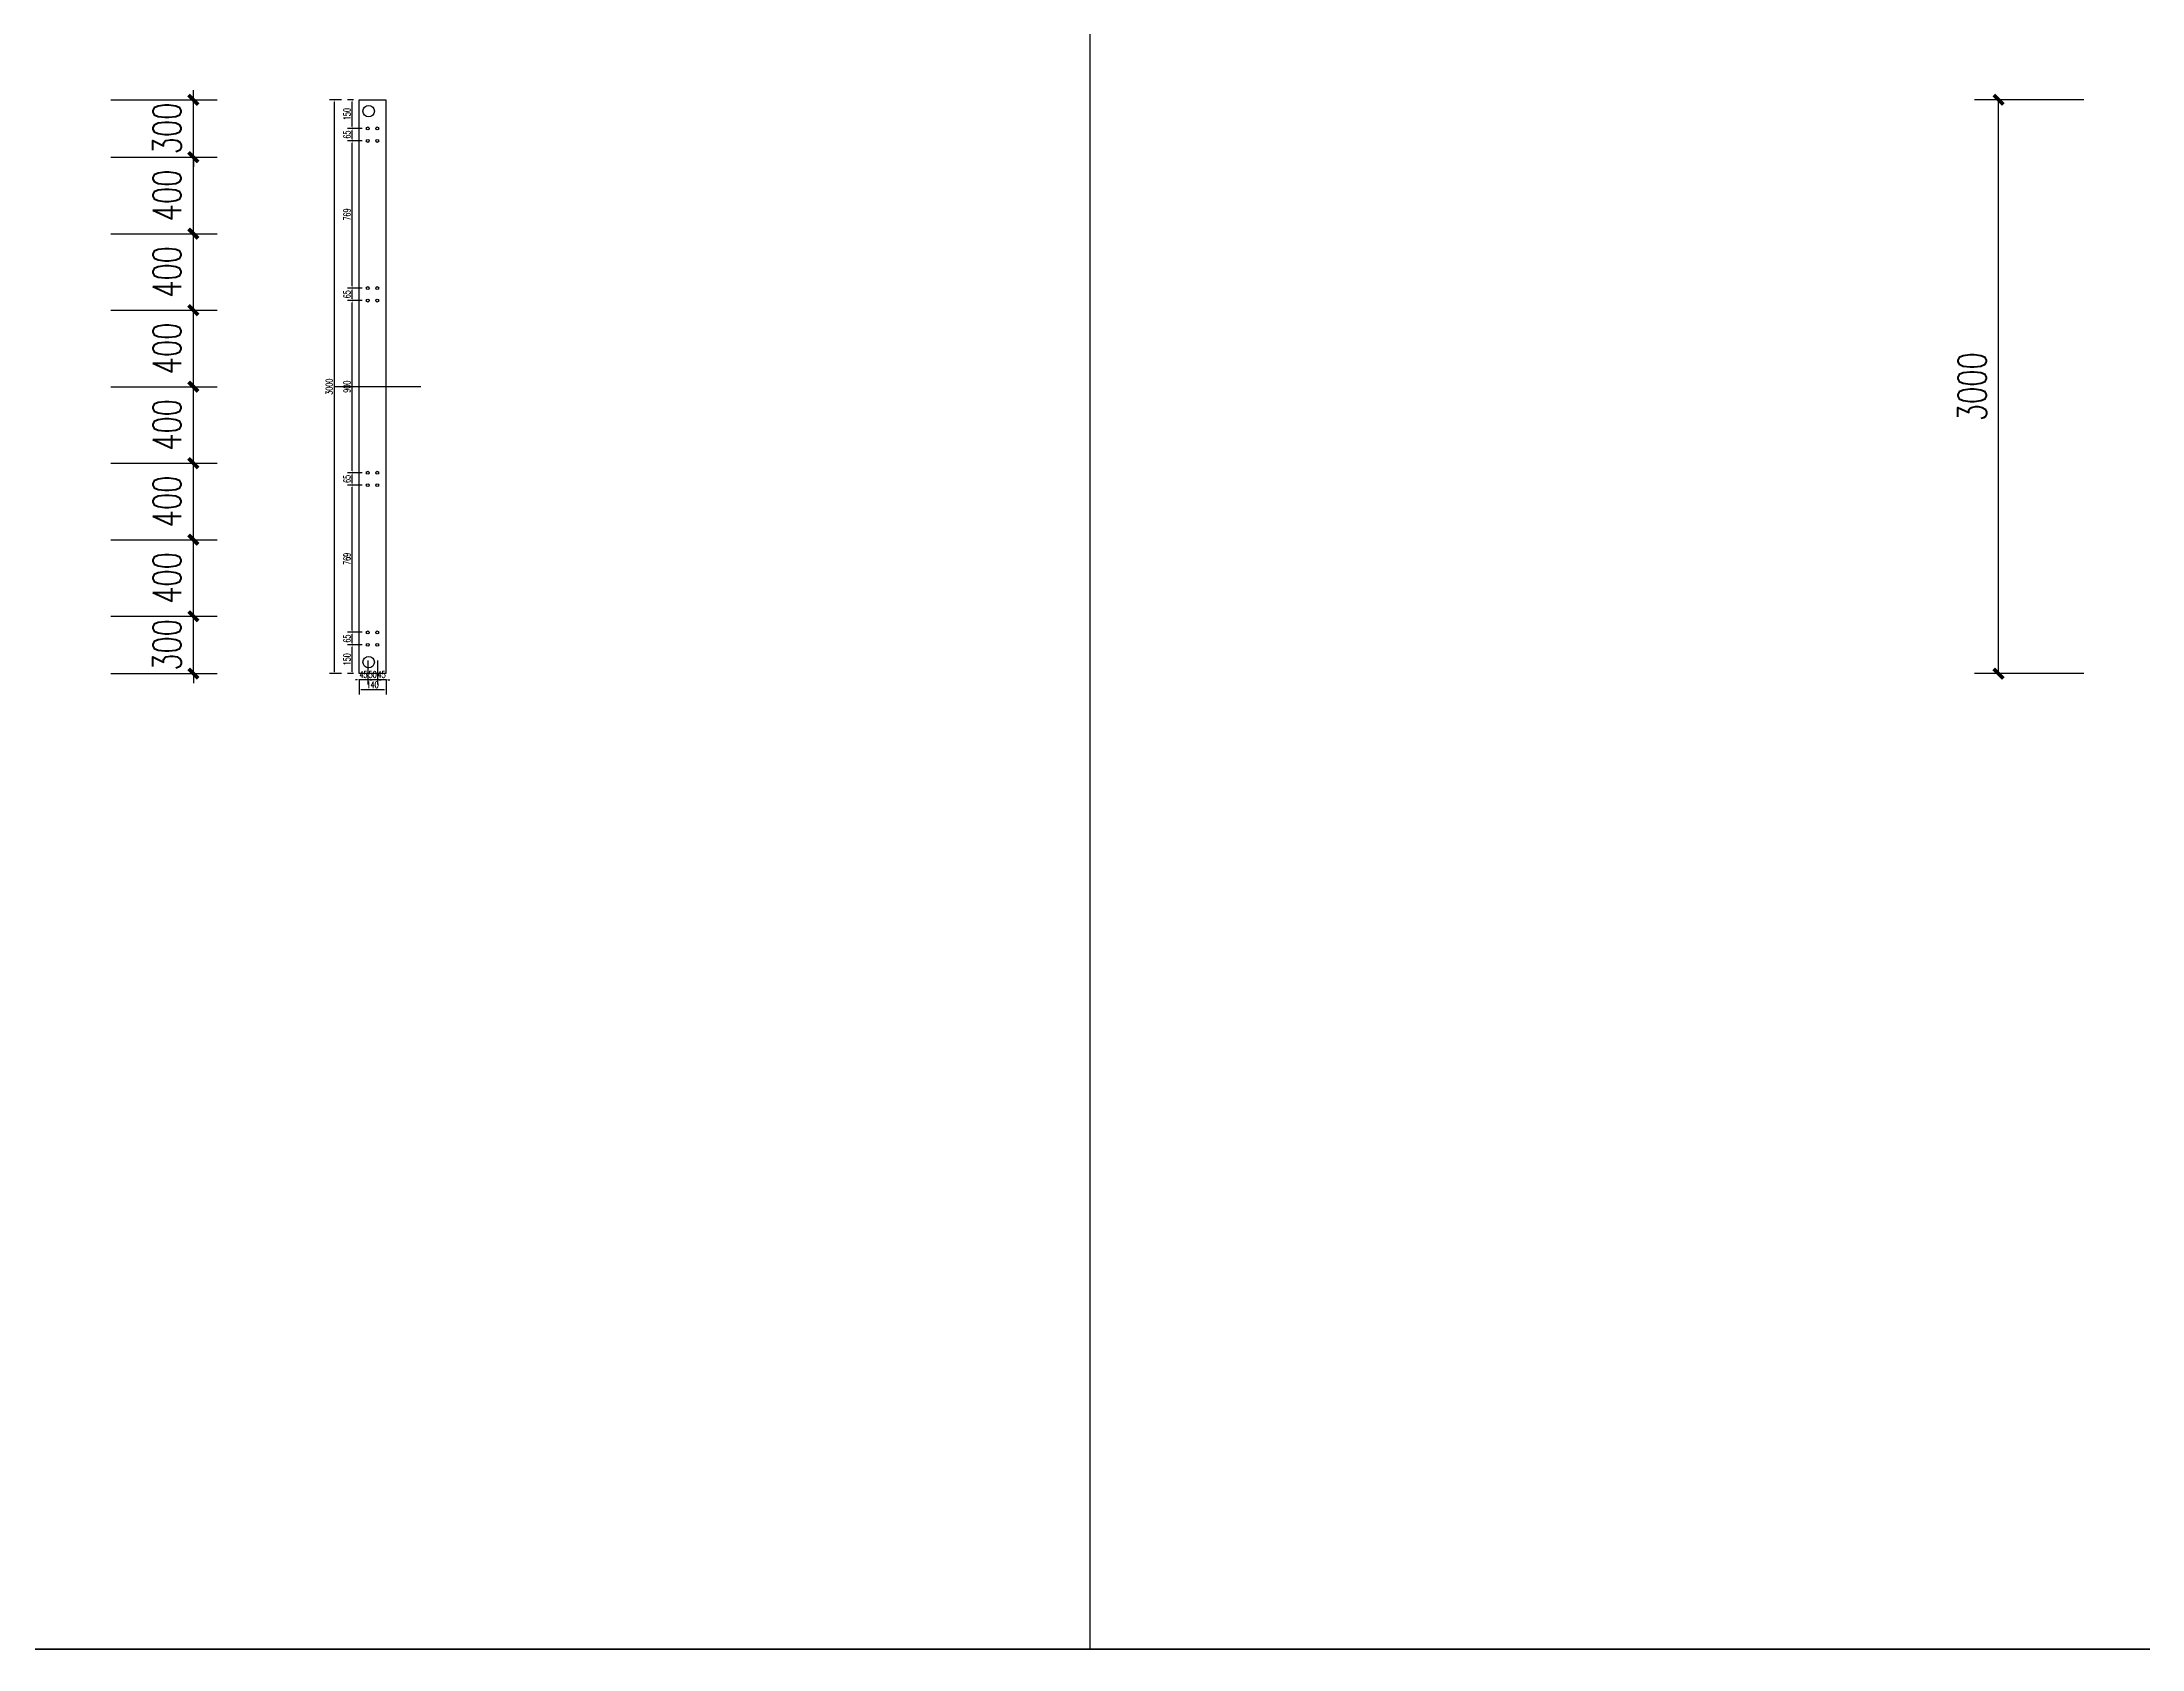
# Model space of a CAD drawing. Extents: x 1254079 to 1500931, y -102737 to 142253.
# Drawn here: x 1300730 to 1311706, y 2621 to 11022 of the extents above; entities that cross this region are included whole.
import ezdxf

# ---------------------------------------------------------------- set-up
doc = ezdxf.new("R2010")
doc.units = 0
doc.header["$LTSCALE"] = 1000
doc.header["$MEASUREMENT"] = 0
for name, color, linetype in [('14#槽钢', 3, 'Continuous'), ('PUB_DIM', 3, 'Continuous'), ('W-STEEL_FRAME钢架', 3, 'Continuous')]:
    doc.layers.add(name, color=color, linetype=linetype)
doc.styles.add('_TCH_DIM_T3', font='SIMPLEX', dxfattribs={"width": 0.705882, "bigfont": 'GBCBIG'})
doc.styles.add('STANDARD_T3', font='simplex.shx', dxfattribs={"width": 0.7, "bigfont": 'gbcbig.shx'})
doc.dimstyles.new('_TCH_ARCH&&50', dxfattribs={"dimtxt": 148.75, "dimasz": 50, "dimexe": 125, "dimexo": 150, "dimgap": 63.125, "dimtad": 1, "dimdec": 0, "dimzin": 0, "dimdsep": 46, "dimtxsty": '_TCH_DIM_T3', "dimblk": 'ARCHTICK', "dimcen": 0.09, "dimclrt": 7, "dimazin": 2, "dimtfac": 1, "dimtdec": 0, "dimtix": 1, "dimtmove": 2, "dimatfit": 3, "dimfxl": 0, "dimtolj": 1, "dimtzin": 0, "dimarcsym": 0})
doc.dimstyles.new('W&&10', dxfattribs={"dimtxt": 35, "dimasz": 10, "dimexe": 25, "dimexo": 30, "dimgap": 10, "dimtad": 1, "dimdec": 0, "dimzin": 0, "dimdsep": 46, "dimtxsty": 'STANDARD_T3', "dimcen": 0.09, "dimclrd": 1, "dimclre": 1, "dimclrt": 7, "dimazin": 2, "dimtfac": 1, "dimtdec": 0, "dimtix": 1, "dimtmove": 2, "dimatfit": 3, "dimfxl": 0, "dimtolj": 1, "dimtzin": 0, "dimarcsym": 0})

# ---------------------------------------------------------------- blocks, each defined once
blk = doc.blocks.new('*U24')
at = {"layer": '14#槽钢'}
blk.add_lwpolyline([(0, 29946), (0, -29946)], dxfattribs=at)
blk = doc.blocks.new('*U25')
at = {"layer": '14#槽钢', "color": 0, "linetype": 'ByBlock', "lineweight": -2, "transparency": 16777216}
blk.add_blockref('*U24', (21762, 0), dxfattribs=at)
blk = doc.blocks.new('*D301')
at = {"layer": 'Defpoints', "color": 0, "transparency": 16777216}
for p in [(1302351, 7870), (1302433, 7870), (1302388, 7720)]:
    blk.add_point(p, dxfattribs=at)
at = {"layer": 'W-STEEL_FRAME钢架', "color": 1, "lineweight": -2, "transparency": 16777216}
for p, q in [((1302403, 7870), (1302326, 7870)), ((1302351, 7730), (1302351, 7860)), ((1302358, 7720), (1302326, 7720))]:
    blk.add_line(p, q, dxfattribs=at)
at = {"layer": 'W-STEEL_FRAME钢架', "color": 1, "transparency": 16777216}
for points in [[(1302349, 7860), (1302353, 7860), (1302351, 7870)], [(1302349, 7730), (1302353, 7730), (1302351, 7720)]]:
    blk.add_solid(points, dxfattribs=at)
at = {"layer": 'W-STEEL_FRAME钢架', "color": 7, "transparency": 16777216, "insert": (1302324, 7795), "char_height": 35, "attachment_point": 5, "rotation": 90, "style": 'STANDARD_T3'}
blk.add_mtext('\\A1;150', dxfattribs=at)
blk = doc.blocks.new('*D302')
at = {"layer": 'Defpoints', "color": 0, "transparency": 16777216}
for p in [(1302351, 7936), (1302433, 7936), (1302433, 7870)]:
    blk.add_point(p, dxfattribs=at)
at = {"layer": 'W-STEEL_FRAME钢架', "color": 1, "lineweight": -2, "transparency": 16777216}
for p, q in [((1302403, 7936), (1302326, 7936)), ((1302351, 7880), (1302351, 7926)), ((1302403, 7870), (1302326, 7870))]:
    blk.add_line(p, q, dxfattribs=at)
at = {"layer": 'W-STEEL_FRAME钢架', "color": 1, "transparency": 16777216}
for points in [[(1302349, 7926), (1302353, 7926), (1302351, 7936)], [(1302349, 7880), (1302353, 7880), (1302351, 7870)]]:
    blk.add_solid(points, dxfattribs=at)
at = {"layer": 'W-STEEL_FRAME钢架', "color": 7, "transparency": 16777216, "insert": (1302324, 7903), "char_height": 35, "attachment_point": 5, "rotation": 90, "style": 'STANDARD_T3'}
blk.add_mtext('\\A1;65', dxfattribs=at)
blk = doc.blocks.new('*D303')
at = {"layer": 'Defpoints', "color": 0, "transparency": 16777216}
for p in [(1302351, 8705), (1302433, 8705), (1302433, 7936)]:
    blk.add_point(p, dxfattribs=at)
at = {"layer": 'W-STEEL_FRAME钢架', "color": 1, "lineweight": -2, "transparency": 16777216}
for p, q in [((1302403, 8705), (1302326, 8705)), ((1302351, 7946), (1302351, 8695)), ((1302403, 7936), (1302326, 7936))]:
    blk.add_line(p, q, dxfattribs=at)
at = {"layer": 'W-STEEL_FRAME钢架', "color": 1, "transparency": 16777216}
for points in [[(1302349, 8695), (1302353, 8695), (1302351, 8705)], [(1302349, 7946), (1302353, 7946), (1302351, 7936)]]:
    blk.add_solid(points, dxfattribs=at)
at = {"layer": 'W-STEEL_FRAME钢架', "color": 7, "transparency": 16777216, "insert": (1302324, 8320), "char_height": 35, "attachment_point": 5, "rotation": 90, "style": 'STANDARD_T3'}
blk.add_mtext('\\A1;769', dxfattribs=at)
blk = doc.blocks.new('*D304')
at = {"layer": 'Defpoints', "color": 0, "transparency": 16777216}
for p in [(1302351, 8770), (1302433, 8770), (1302433, 8705)]:
    blk.add_point(p, dxfattribs=at)
at = {"layer": 'W-STEEL_FRAME钢架', "color": 1, "lineweight": -2, "transparency": 16777216}
for p, q in [((1302403, 8770), (1302326, 8770)), ((1302403, 8705), (1302326, 8705)), ((1302351, 8715), (1302351, 8760))]:
    blk.add_line(p, q, dxfattribs=at)
at = {"layer": 'W-STEEL_FRAME钢架', "color": 1, "transparency": 16777216}
for points in [[(1302349, 8760), (1302353, 8760), (1302351, 8770)], [(1302349, 8715), (1302353, 8715), (1302351, 8705)]]:
    blk.add_solid(points, dxfattribs=at)
at = {"layer": 'W-STEEL_FRAME钢架', "color": 7, "transparency": 16777216, "insert": (1302324, 8738), "char_height": 35, "attachment_point": 5, "rotation": 90, "style": 'STANDARD_T3'}
blk.add_mtext('\\A1;65', dxfattribs=at)
blk = doc.blocks.new('*D305')
at = {"layer": 'Defpoints', "color": 0, "transparency": 16777216}
for p in [(1302351, 9670), (1302433, 9670), (1302433, 8770)]:
    blk.add_point(p, dxfattribs=at)
at = {"layer": 'W-STEEL_FRAME钢架', "color": 1, "lineweight": -2, "transparency": 16777216}
for p, q in [((1302403, 9670), (1302326, 9670)), ((1302351, 8780), (1302351, 9660)), ((1302403, 8770), (1302326, 8770))]:
    blk.add_line(p, q, dxfattribs=at)
at = {"layer": 'W-STEEL_FRAME钢架', "color": 1, "transparency": 16777216}
for points in [[(1302349, 9660), (1302353, 9660), (1302351, 9670)], [(1302349, 8780), (1302353, 8780), (1302351, 8770)]]:
    blk.add_solid(points, dxfattribs=at)
at = {"layer": 'W-STEEL_FRAME钢架', "color": 7, "transparency": 16777216, "insert": (1302324, 9220), "char_height": 35, "attachment_point": 5, "rotation": 90, "style": 'STANDARD_T3'}
blk.add_mtext('\\A1;900', dxfattribs=at)
blk = doc.blocks.new('*D306')
at = {"layer": 'Defpoints', "color": 0, "transparency": 16777216}
for p in [(1302351, 10570), (1302433, 10570), (1302433, 10505)]:
    blk.add_point(p, dxfattribs=at)
at = {"layer": 'W-STEEL_FRAME钢架', "color": 1, "lineweight": -2, "transparency": 16777216}
for p, q in [((1302403, 10570), (1302326, 10570)), ((1302351, 10515), (1302351, 10560)), ((1302403, 10505), (1302326, 10505))]:
    blk.add_line(p, q, dxfattribs=at)
at = {"layer": 'W-STEEL_FRAME钢架', "color": 1, "transparency": 16777216}
for points in [[(1302349, 10560), (1302353, 10560), (1302351, 10570)], [(1302349, 10515), (1302353, 10515), (1302351, 10505)]]:
    blk.add_solid(points, dxfattribs=at)
at = {"layer": 'W-STEEL_FRAME钢架', "color": 7, "transparency": 16777216, "insert": (1302324, 10538), "char_height": 35, "attachment_point": 5, "rotation": 90, "style": 'STANDARD_T3'}
blk.add_mtext('\\A1;65', dxfattribs=at)
blk = doc.blocks.new('*D307')
at = {"layer": 'Defpoints', "color": 0, "transparency": 16777216}
for p in [(1302351, 10720), (1302388, 10720), (1302433, 10570)]:
    blk.add_point(p, dxfattribs=at)
at = {"layer": 'W-STEEL_FRAME钢架', "color": 1, "lineweight": -2, "transparency": 16777216}
for p, q in [((1302358, 10720), (1302326, 10720)), ((1302351, 10580), (1302351, 10710)), ((1302403, 10570), (1302326, 10570))]:
    blk.add_line(p, q, dxfattribs=at)
at = {"layer": 'W-STEEL_FRAME钢架', "color": 1, "transparency": 16777216}
for points in [[(1302349, 10710), (1302353, 10710), (1302351, 10720)], [(1302349, 10580), (1302353, 10580), (1302351, 10570)]]:
    blk.add_solid(points, dxfattribs=at)
at = {"layer": 'W-STEEL_FRAME钢架', "color": 7, "transparency": 16777216, "insert": (1302324, 10645), "char_height": 35, "attachment_point": 5, "rotation": 90, "style": 'STANDARD_T3'}
blk.add_mtext('\\A1;150', dxfattribs=at)
blk = doc.blocks.new('*D308')
at = {"layer": 'Defpoints', "color": 0, "transparency": 16777216}
for p in [(1302388, 7720), (1302528, 7720), (1302388, 7635)]:
    blk.add_point(p, dxfattribs=at)
at = {"layer": 'W-STEEL_FRAME钢架', "color": 1, "lineweight": -2, "transparency": 16777216}
for p, q in [((1302388, 7690), (1302388, 7610)), ((1302528, 7690), (1302528, 7610)), ((1302518, 7635), (1302398, 7635))]:
    blk.add_line(p, q, dxfattribs=at)
at = {"layer": 'W-STEEL_FRAME钢架', "color": 1, "transparency": 16777216}
for points in [[(1302398, 7636), (1302398, 7633), (1302388, 7635)], [(1302518, 7636), (1302518, 7633), (1302528, 7635)]]:
    blk.add_solid(points, dxfattribs=at)
at = {"layer": 'W-STEEL_FRAME钢架', "color": 7, "transparency": 16777216, "insert": (1302458, 7662), "char_height": 35, "attachment_point": 5, "style": 'STANDARD_T3'}
blk.add_mtext('\\A1;140', dxfattribs=at)
blk = doc.blocks.new('*D309')
at = {"layer": 'Defpoints', "color": 0, "transparency": 16777216}
for p in [(1302483, 7870), (1302483, 7688), (1302528, 7720)]:
    blk.add_point(p, dxfattribs=at)
at = {"layer": 'W-STEEL_FRAME钢架', "color": 1, "lineweight": -2, "transparency": 16777216}
for p, q in [((1302473, 7688), (1302463, 7688)), ((1302483, 7788), (1302483, 7663)), ((1302528, 7688), (1302483, 7688)), ((1302528, 7690), (1302528, 7663)), ((1302538, 7688), (1302548, 7688))]:
    blk.add_line(p, q, dxfattribs=at)
at = {"layer": 'W-STEEL_FRAME钢架', "color": 1, "transparency": 16777216}
for points in [[(1302473, 7689), (1302473, 7686), (1302483, 7688)], [(1302538, 7689), (1302538, 7686), (1302528, 7688)]]:
    blk.add_solid(points, dxfattribs=at)
at = {"layer": 'W-STEEL_FRAME钢架', "color": 7, "transparency": 16777216, "insert": (1302505, 7715), "char_height": 35, "attachment_point": 5, "style": 'STANDARD_T3'}
blk.add_mtext('\\A1;45', dxfattribs=at)
blk = doc.blocks.new('*D310')
at = {"layer": 'Defpoints', "color": 0, "transparency": 16777216}
for p in [(1302433, 7870), (1302483, 7870), (1302433, 7688)]:
    blk.add_point(p, dxfattribs=at)
at = {"layer": 'W-STEEL_FRAME钢架', "color": 1, "lineweight": -2, "transparency": 16777216}
for p, q in [((1302423, 7688), (1302413, 7688)), ((1302433, 7788), (1302433, 7663)), ((1302483, 7688), (1302433, 7688)), ((1302483, 7788), (1302483, 7663)), ((1302493, 7688), (1302503, 7688))]:
    blk.add_line(p, q, dxfattribs=at)
at = {"layer": 'W-STEEL_FRAME钢架', "color": 1, "transparency": 16777216}
for points in [[(1302423, 7689), (1302423, 7686), (1302433, 7688)], [(1302493, 7689), (1302493, 7686), (1302483, 7688)]]:
    blk.add_solid(points, dxfattribs=at)
at = {"layer": 'W-STEEL_FRAME钢架', "color": 7, "transparency": 16777216, "insert": (1302458, 7715), "char_height": 35, "attachment_point": 5, "style": 'STANDARD_T3'}
blk.add_mtext('\\A1;50', dxfattribs=at)
blk = doc.blocks.new('*D163')
at = {"layer": 'Defpoints', "color": 0, "transparency": 16777216}
for p in [(1302433, 7870), (1302388, 7720), (1302388, 7688)]:
    blk.add_point(p, dxfattribs=at)
at = {"layer": 'W-STEEL_FRAME钢架', "color": 1, "lineweight": -2, "transparency": 16777216}
for p, q in [((1302378, 7688), (1302368, 7688)), ((1302388, 7690), (1302388, 7663)), ((1302433, 7688), (1302388, 7688)), ((1302433, 7788), (1302433, 7663)), ((1302443, 7688), (1302453, 7688))]:
    blk.add_line(p, q, dxfattribs=at)
at = {"layer": 'W-STEEL_FRAME钢架', "color": 1, "transparency": 16777216}
for points in [[(1302378, 7689), (1302378, 7686), (1302388, 7688)], [(1302443, 7689), (1302443, 7686), (1302433, 7688)]]:
    blk.add_solid(points, dxfattribs=at)
at = {"layer": 'W-STEEL_FRAME钢架', "color": 7, "transparency": 16777216, "insert": (1302410, 7715), "char_height": 35, "attachment_point": 5, "style": 'STANDARD_T3'}
blk.add_mtext('\\A1;45', dxfattribs=at)
blk = doc.blocks.new('*D164')
at = {"layer": 'Defpoints', "color": 0, "transparency": 16777216}
for p in [(1302258, 10720), (1302326, 10720), (1302326, 7720)]:
    blk.add_point(p, dxfattribs=at)
at = {"layer": 'W-STEEL_FRAME钢架', "color": 1, "lineweight": -2, "transparency": 16777216}
for p, q in [((1302296, 10720), (1302233, 10720)), ((1302258, 7730), (1302258, 10710)), ((1302296, 7720), (1302233, 7720))]:
    blk.add_line(p, q, dxfattribs=at)
at = {"layer": 'W-STEEL_FRAME钢架', "color": 1, "transparency": 16777216}
for points in [[(1302257, 10710), (1302260, 10710), (1302258, 10720)], [(1302257, 7730), (1302260, 7730), (1302258, 7720)]]:
    blk.add_solid(points, dxfattribs=at)
at = {"layer": 'W-STEEL_FRAME钢架', "color": 7, "transparency": 16777216, "insert": (1302231, 9220), "char_height": 35, "attachment_point": 5, "rotation": 90, "style": 'STANDARD_T3'}
blk.add_mtext('\\A1;3000', dxfattribs=at)
blk = doc.blocks.new('*D311')
at = {"layer": 'Defpoints', "color": 0, "transparency": 16777216}
for p in [(1302351, 9736), (1302433, 9736), (1302433, 9670)]:
    blk.add_point(p, dxfattribs=at)
at = {"layer": 'W-STEEL_FRAME钢架', "color": 1, "lineweight": -2, "transparency": 16777216}
for p, q in [((1302403, 9736), (1302326, 9736)), ((1302403, 9670), (1302326, 9670)), ((1302351, 9680), (1302351, 9726))]:
    blk.add_line(p, q, dxfattribs=at)
at = {"layer": 'W-STEEL_FRAME钢架', "color": 1, "transparency": 16777216}
for points in [[(1302349, 9726), (1302353, 9726), (1302351, 9736)], [(1302349, 9680), (1302353, 9680), (1302351, 9670)]]:
    blk.add_solid(points, dxfattribs=at)
at = {"layer": 'W-STEEL_FRAME钢架', "color": 7, "transparency": 16777216, "insert": (1302324, 9703), "char_height": 35, "attachment_point": 5, "rotation": 90, "style": 'STANDARD_T3'}
blk.add_mtext('\\A1;65', dxfattribs=at)
blk = doc.blocks.new('*D312')
at = {"layer": 'Defpoints', "color": 0, "transparency": 16777216}
for p in [(1302351, 10505), (1302388, 10505), (1302433, 9736)]:
    blk.add_point(p, dxfattribs=at)
at = {"layer": 'W-STEEL_FRAME钢架', "color": 1, "lineweight": -2, "transparency": 16777216}
for p, q in [((1302358, 10505), (1302326, 10505)), ((1302351, 9746), (1302351, 10495)), ((1302403, 9736), (1302326, 9736))]:
    blk.add_line(p, q, dxfattribs=at)
at = {"layer": 'W-STEEL_FRAME钢架', "color": 1, "transparency": 16777216}
for points in [[(1302349, 10495), (1302353, 10495), (1302351, 10505)], [(1302349, 9746), (1302353, 9746), (1302351, 9736)]]:
    blk.add_solid(points, dxfattribs=at)
at = {"layer": 'W-STEEL_FRAME钢架', "color": 7, "transparency": 16777216, "insert": (1302324, 10120), "char_height": 35, "attachment_point": 5, "rotation": 90, "style": 'STANDARD_T3'}
blk.add_mtext('\\A1;769', dxfattribs=at)
blk = doc.blocks.new('_ArchTick')
at = {"color": 0, "linetype": 'ByBlock', "const_width": 0.4}
blk.add_lwpolyline([(-0.5, -0.5), (0.5, 0.5)], dxfattribs=at)
blk = doc.blocks.new('*D983')
at = {"layer": 'Defpoints', "color": 0, "transparency": 16777216}
for p in [(1310956, 10720), (1311552, 10720), (1311552, 7720)]:
    blk.add_point(p, dxfattribs=at)
at = {"layer": 'PUB_DIM', "color": 0, "lineweight": -2, "transparency": 16777216}
for p, q in [((1311402, 10720), (1310831, 10720)), ((1310956, 7720), (1310956, 10720)), ((1311402, 7720), (1310831, 7720))]:
    blk.add_line(p, q, dxfattribs=at)
at = {"layer": 'PUB_DIM', "color": 0, "lineweight": -2, "transparency": 16777216, "xscale": 50, "yscale": 50, "zscale": 50}
for p, rotation in [((1310956, 10720), 90), ((1310956, 7720), 270)]:
    blk.add_blockref('_ArchTick', p, dxfattribs=dict(at, rotation=rotation))
at = {"layer": 'PUB_DIM', "color": 7, "transparency": 16777216, "insert": (1310818, 9220), "char_height": 148.8, "attachment_point": 5, "rotation": 90, "style": '_TCH_DIM_T3'}
blk.add_mtext('\\A1;3000', dxfattribs=at)
blk = doc.blocks.new('*D986')
at = {"layer": 'Defpoints', "color": 0, "transparency": 16777216}
for p in [(1300940, 8020), (1301521, 8020), (1300940, 7720)]:
    blk.add_point(p, dxfattribs=at)
at = {"layer": 'PUB_DIM', "color": 0, "lineweight": -2, "transparency": 16777216}
for p, q in [((1301090, 8020), (1301646, 8020)), ((1301521, 8020), (1301521, 8070)), ((1301521, 7720), (1301521, 8020)), ((1301090, 7720), (1301646, 7720)), ((1301521, 7720), (1301521, 7670))]:
    blk.add_line(p, q, dxfattribs=at)
at = {"layer": 'PUB_DIM', "color": 0, "lineweight": -2, "transparency": 16777216, "xscale": 50, "yscale": 50, "zscale": 50}
for p, rotation in [((1301521, 8020), 269.9992561467271), ((1301521, 7720), 89.9992561467271)]:
    blk.add_blockref('_ArchTick', p, dxfattribs=dict(at, rotation=rotation))
at = {"layer": 'PUB_DIM', "color": 7, "transparency": 16777216, "insert": (1301383, 7870), "char_height": 148.8, "attachment_point": 5, "rotation": 89.9993, "style": '_TCH_DIM_T3'}
blk.add_mtext('\\A1;300', dxfattribs=at)
blk = doc.blocks.new('*D987')
at = {"layer": 'Defpoints', "color": 0, "transparency": 16777216}
for p in [(1300940, 8420), (1301521, 8420), (1300940, 8020)]:
    blk.add_point(p, dxfattribs=at)
at = {"layer": 'PUB_DIM', "color": 0, "lineweight": -2, "transparency": 16777216}
for p, q in [((1301090, 8420), (1301646, 8420)), ((1301521, 8020), (1301521, 8420)), ((1301090, 8020), (1301646, 8020))]:
    blk.add_line(p, q, dxfattribs=at)
at = {"layer": 'PUB_DIM', "color": 0, "lineweight": -2, "transparency": 16777216, "xscale": 50, "yscale": 50, "zscale": 50}
for p, rotation in [((1301521, 8420), 89.99925614672695), ((1301521, 8020), 269.999256146727)]:
    blk.add_blockref('_ArchTick', p, dxfattribs=dict(at, rotation=rotation))
at = {"layer": 'PUB_DIM', "color": 7, "transparency": 16777216, "insert": (1301383, 8220), "char_height": 148.8, "attachment_point": 5, "rotation": 89.9993, "style": '_TCH_DIM_T3'}
blk.add_mtext('\\A1;400', dxfattribs=at)
blk = doc.blocks.new('*D988')
at = {"layer": 'Defpoints', "color": 0, "transparency": 16777216}
for p in [(1300940, 8820), (1301521, 8820), (1300940, 8420)]:
    blk.add_point(p, dxfattribs=at)
at = {"layer": 'PUB_DIM', "color": 0, "lineweight": -2, "transparency": 16777216}
for p, q in [((1301090, 8820), (1301646, 8820)), ((1301521, 8420), (1301521, 8820)), ((1301090, 8420), (1301646, 8420))]:
    blk.add_line(p, q, dxfattribs=at)
at = {"layer": 'PUB_DIM', "color": 0, "lineweight": -2, "transparency": 16777216, "xscale": 50, "yscale": 50, "zscale": 50}
for p, rotation in [((1301521, 8820), 89.99925614673225), ((1301521, 8420), 269.9992561467323)]:
    blk.add_blockref('_ArchTick', p, dxfattribs=dict(at, rotation=rotation))
at = {"layer": 'PUB_DIM', "color": 7, "transparency": 16777216, "insert": (1301383, 8620), "char_height": 148.8, "attachment_point": 5, "rotation": 89.9993, "style": '_TCH_DIM_T3'}
blk.add_mtext('\\A1;400', dxfattribs=at)
blk = doc.blocks.new('*D989')
at = {"layer": 'Defpoints', "color": 0, "transparency": 16777216}
for p in [(1300940, 9220), (1301521, 9220), (1300940, 8820)]:
    blk.add_point(p, dxfattribs=at)
at = {"layer": 'PUB_DIM', "color": 0, "lineweight": -2, "transparency": 16777216}
for p, q in [((1301090, 9220), (1301646, 9220)), ((1301521, 8820), (1301521, 9220)), ((1301090, 8820), (1301646, 8820))]:
    blk.add_line(p, q, dxfattribs=at)
at = {"layer": 'PUB_DIM', "color": 0, "lineweight": -2, "transparency": 16777216, "xscale": 50, "yscale": 50, "zscale": 50}
for p, rotation in [((1301521, 9220), 89.99925614673371), ((1301521, 8820), 269.9992561467337)]:
    blk.add_blockref('_ArchTick', p, dxfattribs=dict(at, rotation=rotation))
at = {"layer": 'PUB_DIM', "color": 7, "transparency": 16777216, "insert": (1301383, 9020), "char_height": 148.8, "attachment_point": 5, "rotation": 89.9993, "style": '_TCH_DIM_T3'}
blk.add_mtext('\\A1;400', dxfattribs=at)
blk = doc.blocks.new('*D990')
at = {"layer": 'Defpoints', "color": 0, "transparency": 16777216}
for p in [(1300940, 9620), (1301521, 9620), (1300940, 9220)]:
    blk.add_point(p, dxfattribs=at)
at = {"layer": 'PUB_DIM', "color": 0, "lineweight": -2, "transparency": 16777216}
for p, q in [((1301090, 9620), (1301646, 9620)), ((1301521, 9220), (1301521, 9620)), ((1301090, 9220), (1301646, 9220))]:
    blk.add_line(p, q, dxfattribs=at)
at = {"layer": 'PUB_DIM', "color": 0, "lineweight": -2, "transparency": 16777216, "xscale": 50, "yscale": 50, "zscale": 50}
for p, rotation in [((1301521, 9620), 89.99925614673371), ((1301521, 9220), 269.9992561467337)]:
    blk.add_blockref('_ArchTick', p, dxfattribs=dict(at, rotation=rotation))
at = {"layer": 'PUB_DIM', "color": 7, "transparency": 16777216, "insert": (1301383, 9420), "char_height": 148.8, "attachment_point": 5, "rotation": 89.9993, "style": '_TCH_DIM_T3'}
blk.add_mtext('\\A1;400', dxfattribs=at)
blk = doc.blocks.new('*D991')
at = {"layer": 'Defpoints', "color": 0, "transparency": 16777216}
for p in [(1300940, 10020), (1301521, 10020), (1300940, 9620)]:
    blk.add_point(p, dxfattribs=at)
at = {"layer": 'PUB_DIM', "color": 0, "lineweight": -2, "transparency": 16777216}
for p, q in [((1301090, 10020), (1301646, 10020)), ((1301521, 9620), (1301521, 10020)), ((1301090, 9620), (1301646, 9620))]:
    blk.add_line(p, q, dxfattribs=at)
at = {"layer": 'PUB_DIM', "color": 0, "lineweight": -2, "transparency": 16777216, "xscale": 50, "yscale": 50, "zscale": 50}
for p, rotation in [((1301521, 10020), 89.9992561467015), ((1301521, 9620), 269.9992561467015)]:
    blk.add_blockref('_ArchTick', p, dxfattribs=dict(at, rotation=rotation))
at = {"layer": 'PUB_DIM', "color": 7, "transparency": 16777216, "insert": (1301383, 9820), "char_height": 148.8, "attachment_point": 5, "rotation": 89.9993, "style": '_TCH_DIM_T3'}
blk.add_mtext('\\A1;400', dxfattribs=at)
blk = doc.blocks.new('*D992')
at = {"layer": 'Defpoints', "color": 0, "transparency": 16777216}
for p in [(1300940, 10420), (1301521, 10420), (1300940, 10020)]:
    blk.add_point(p, dxfattribs=at)
at = {"layer": 'PUB_DIM', "color": 0, "lineweight": -2, "transparency": 16777216}
for p, q in [((1301090, 10420), (1301646, 10420)), ((1301521, 10020), (1301521, 10420)), ((1301090, 10020), (1301646, 10020))]:
    blk.add_line(p, q, dxfattribs=at)
at = {"layer": 'PUB_DIM', "color": 0, "lineweight": -2, "transparency": 16777216, "xscale": 50, "yscale": 50, "zscale": 50}
for p, rotation in [((1301521, 10420), 89.99925614673093), ((1301521, 10020), 269.9992561467309)]:
    blk.add_blockref('_ArchTick', p, dxfattribs=dict(at, rotation=rotation))
at = {"layer": 'PUB_DIM', "color": 7, "transparency": 16777216, "insert": (1301383, 10220), "char_height": 148.8, "attachment_point": 5, "rotation": 89.9993, "style": '_TCH_DIM_T3'}
blk.add_mtext('\\A1;400', dxfattribs=at)
blk = doc.blocks.new('*D993')
at = {"layer": 'Defpoints', "color": 0, "transparency": 16777216}
for p in [(1300940, 10720), (1301521, 10720), (1300940, 10420)]:
    blk.add_point(p, dxfattribs=at)
at = {"layer": 'PUB_DIM', "color": 0, "lineweight": -2, "transparency": 16777216}
for p, q in [((1301521, 10720), (1301521, 10770)), ((1301090, 10720), (1301646, 10720)), ((1301521, 10420), (1301521, 10720)), ((1301090, 10420), (1301646, 10420)), ((1301521, 10420), (1301521, 10370))]:
    blk.add_line(p, q, dxfattribs=at)
at = {"layer": 'PUB_DIM', "color": 0, "lineweight": -2, "transparency": 16777216, "xscale": 50, "yscale": 50, "zscale": 50}
for p, rotation in [((1301521, 10720), 269.9992561467388), ((1301521, 10420), 89.99925614673876)]:
    blk.add_blockref('_ArchTick', p, dxfattribs=dict(at, rotation=rotation))
at = {"layer": 'PUB_DIM', "color": 7, "transparency": 16777216, "insert": (1301383, 10570), "char_height": 148.8, "attachment_point": 5, "rotation": 89.9993, "style": '_TCH_DIM_T3'}
blk.add_mtext('\\A1;300', dxfattribs=at)

msp = doc.modelspace()

# ---------------------------------------------------------------- linework, layer by layer
at = {"layer": '14#槽钢'}
msp.add_lwpolyline([(1284443.8, 62511.5), (1371490.4, 62511.5), (1371490.4, 2620.5), (1284443.8, 2620.5)], close=True, dxfattribs=at)
msp.add_lwpolyline([(1284443.8, 2620.5), (1371490.4, 2620.5)], dxfattribs=at)
at = {"layer": 'W-STEEL_FRAME钢架'}
msp.add_line((1302258.3, 9220.3), (1302710.8, 9220.3), dxfattribs=at)
msp.add_lwpolyline([(1302387.5, 7720.3), (1302387.5, 10720.3), (1302527.5, 10720.3), (1302527.5, 7720.3)], close=True, dxfattribs=at)
for centre in [(1302437.5, 10660.3), (1302437.5, 7780.3)]:
    msp.add_circle(centre, 30, dxfattribs=at)
at = {"layer": 'W-STEEL_FRAME钢架', "color": 1}
for centre in [(1302432.5, 10570.3), (1302482.5, 10570.3), (1302432.5, 10505), (1302482.5, 10505), (1302432.5, 9735.6), (1302432.5, 9670.3), (1302482.5, 9735.6), (1302482.5, 9670.3), (1302432.5, 8770.3), (1302432.5, 8705), (1302482.5, 8770.3), (1302482.5, 8705), (1302432.5, 7935.6), (1302482.5, 7935.6), (1302432.5, 7870.3), (1302482.5, 7870.3)]:
    msp.add_circle(centre, 7.5, dxfattribs=at)

# ---------------------------------------------------------------- block references
at = {"layer": '14#槽钢'}
msp.add_blockref('*U25', (1284443.8, 32566), dxfattribs=at)

# ---------------------------------------------------------------- dimensions: what is measured, and where the dimension line sits
at = {"layer": 'PUB_DIM'}
for p1, p2, distance, picture, middle in [((1300940.4, 10420.2), (1300940.4, 10720.2), -580.5, '*D993', (1301383.4, 10570.2)), ((1311551.6082, 7720.3085), (1311551.6082, 10719.8442), 595.6825, '*D983', (1310818.4258, 9220.0763)), ((1300940.4, 10020.2), (1300940.4, 10420.2), -580.5, '*D992', (1301383.4, 10220.2)), ((1300940.4, 9620.3), (1300940.4, 10020.2), -580.5, '*D991', (1301383.4, 9820.2)), ((1300940.4, 9220.3), (1300940.4, 9620.3), -580.5, '*D990', (1301383.4, 9420.3)), ((1300940.4, 8820.3), (1300940.4, 9220.3), -580.5, '*D989', (1301383.4, 9020.3)), ((1300940.4, 8420.3), (1300940.4, 8820.3), -580.5, '*D988', (1301383.4, 8620.3)), ((1300940.4, 8020.2), (1300940.4, 8420.3), -580.5, '*D987', (1301383.4, 8220.3)), ((1300940.4, 7720.3), (1300940.4, 8020.2), -580.5, '*D986', (1301383.4, 7870.3))]:
    dim = msp.add_aligned_dim(p1=p1, p2=p2, distance=distance, dimstyle='_TCH_ARCH&&50', dxfattribs=at)
    dim.commit()
    dim.dimension.update_dxf_attribs({"geometry": picture, "text_midpoint": middle})
at = {"layer": 'W-STEEL_FRAME钢架'}
for base, p1, p2, angle, picture, middle in [((1302258.3, 10720.3), (1302326.1, 7720.3), (1302326.1, 10720.3), 90, '*D164', (1302230.8, 9220.3)), ((1302351.1, 10720.3), (1302432.5, 10570.3), (1302387.5, 10720.3), 90, '*D307', (1302323.6, 10645.3)), ((1302351.1, 10570.3), (1302432.5, 10505), (1302432.5, 10570.3), 90, '*D306', (1302323.6, 10537.6)), ((1302351.1, 10505), (1302432.5, 9735.6), (1302387.5, 10505), 90, '*D312', (1302323.6, 10120.3)), ((1302351.1, 9735.6), (1302432.5, 9670.3), (1302432.5, 9735.6), 90, '*D311', (1302323.6, 9702.9)), ((1302351.1, 9670.3), (1302432.5, 8770.3), (1302432.5, 9670.3), 90, '*D305', (1302323.6, 9220.3)), ((1302351.1, 8770.3), (1302432.5, 8705), (1302432.5, 8770.3), 90, '*D304', (1302323.6, 8737.6)), ((1302351.1, 8705), (1302432.5, 7935.6), (1302432.5, 8705), 90, '*D303', (1302323.6, 8320.3)), ((1302351.1, 7935.6), (1302432.5, 7870.3), (1302432.5, 7935.6), 90, '*D302', (1302323.6, 7902.9)), ((1302351.1, 7870.3), (1302387.5, 7720.3), (1302432.5, 7870.3), 90, '*D301', (1302323.6, 7795.3)), ((1302387.5, 7634.7), (1302527.5, 7720.3), (1302387.5, 7720.3), 180, '*D308', (1302457.5, 7662.2))]:
    dim = msp.add_linear_dim(base=base, p1=p1, p2=p2, angle=angle, dimstyle='W&&10', dxfattribs=at)
    dim.commit()
    dim.dimension.update_dxf_attribs({"geometry": picture, "text_midpoint": middle})
for base, p1, p2, picture, middle in [((1302387.5, 7687.6), (1302432.5, 7870.3), (1302387.5, 7720.3), '*D163', (1302410, 7715.1)), ((1302432.5, 7687.6), (1302482.5, 7870.3), (1302432.5, 7870.3), '*D310', (1302457.5, 7715.1)), ((1302482.5, 7687.6), (1302527.5, 7720.3), (1302482.5, 7870.3), '*D309', (1302505, 7715.1))]:
    dim = msp.add_linear_dim(base=base, p1=p1, p2=p2, angle=180, dimstyle='W&&10', override={"dimfxlon": 1}, dxfattribs=at)
    dim.commit()
    dim.dimension.update_dxf_attribs({"geometry": picture, "text_midpoint": middle})

doc.saveas('drawing.dxf')
